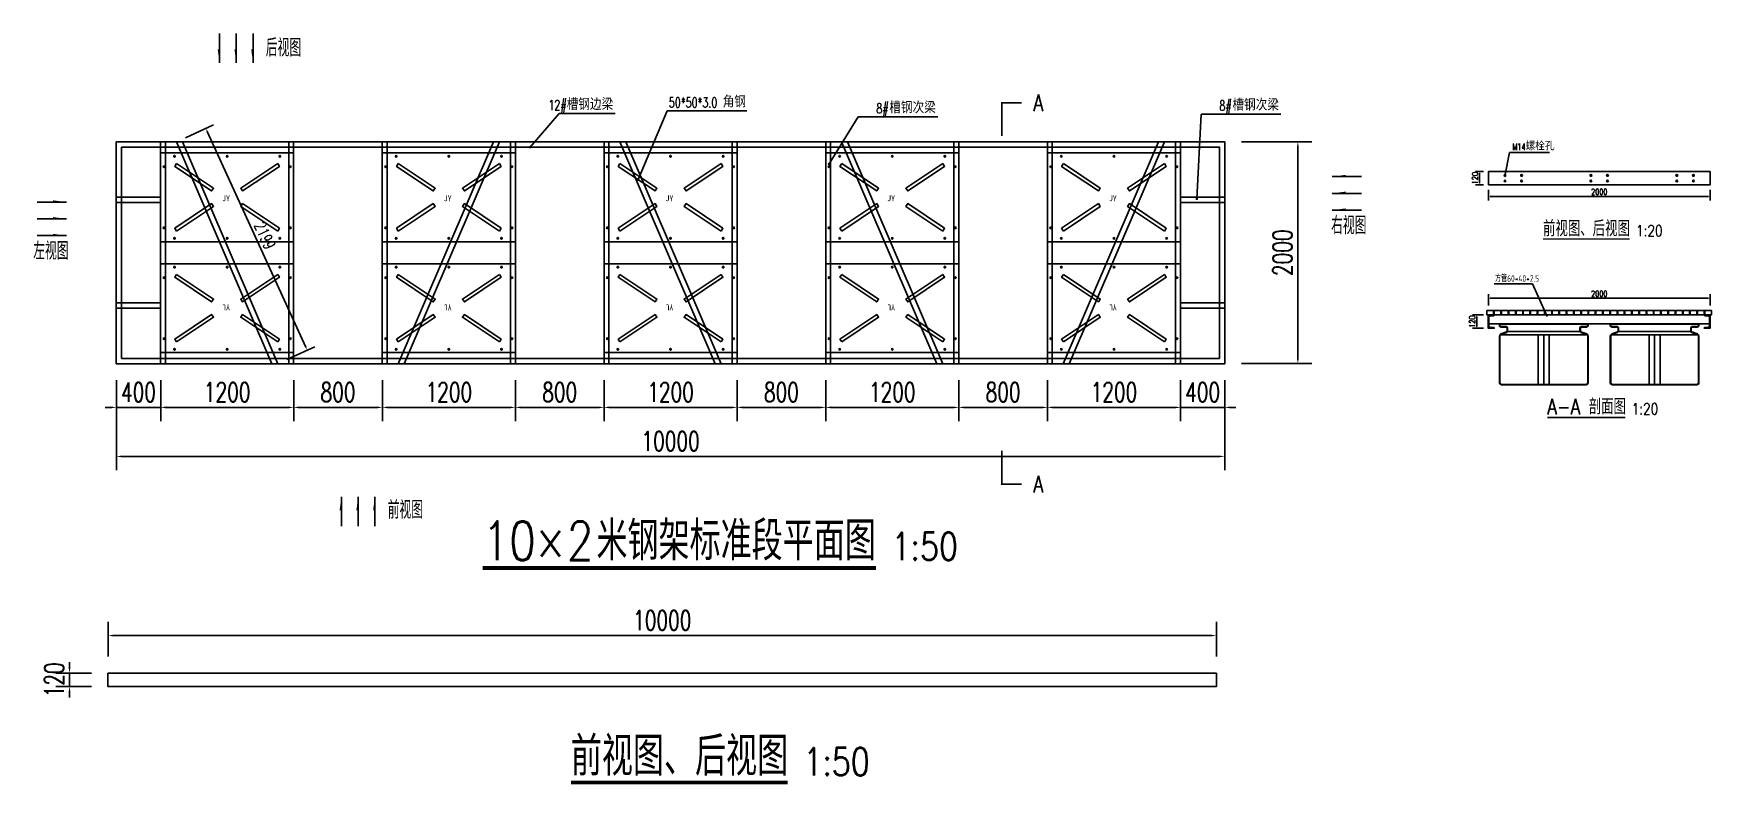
# Model space of a CAD drawing. Header units: millimetres. Extents: x 7263 to 319917, y -161937 to 156976.
# Drawn here: x 78059 to 93196, y -130043 to -123275 of the extents above; entities that cross this region are included whole.
import ezdxf

# ---------------------------------------------------------------- set-up
doc = ezdxf.new("R2010")
doc.units = ezdxf.units.MM
doc.header["$LTSCALE"] = 1000
for name, color, linetype in [('DIM_LEAD', 3, 'Continuous'), ('DIM_SYMB', 3, 'Continuous'), ('PUB_TEXT', 7, 'Continuous'), ('W- bollard系船栓', 4, 'Continuous'), ('W-float bowl浮筒', 253, 'Continuous'), ('W-FLOAT_BOWL浮筒', 253, 'Continuous'), ('W-STEEL_FRAME钢架', 3, 'Continuous'), ('W-STEEL_KEEL钢龙骨', 5, 'Continuous')]:
    doc.layers.add(name, color=color, linetype=linetype)
doc.styles.add('_TCH_DIM', font='SIMPLEX.shx', dxfattribs={"bigfont": 'hztxt.shx'})
doc.styles.get("Standard").update_dxf_attribs({"font": 'simplex.shx', "width": 0.8, "bigfont": 'hztxt.shx'})
doc.styles.add('STANDARD_T3', font='simplex.shx', dxfattribs={"width": 0.7, "bigfont": 'hztxt.shx'})
doc.styles.add('tk', font='tssdeng.shx', dxfattribs={"width": 0.7, "bigfont": 'tssdchn.shx'})
doc.styles.add('黑体', font='simhei.ttf', dxfattribs={"width": 0.8})
doc.dimstyles.new('W&&15', dxfattribs={"dimtxt": 52.5, "dimasz": 15, "dimexe": 37.5, "dimexo": 45, "dimgap": 15, "dimtad": 1, "dimdec": 0, "dimzin": 0, "dimdsep": 46, "dimtxsty": 'STANDARD_T3', "dimcen": 0.09, "dimclrd": 1, "dimclre": 1, "dimclrt": 7, "dimazin": 2, "dimtfac": 1, "dimtdec": 0, "dimtix": 1, "dimtmove": 2, "dimatfit": 3, "dimfxl": 0, "dimtolj": 1, "dimtzin": 0, "dimarcsym": 0})
doc.dimstyles.new('W&&30', dxfattribs={"dimtxt": 105, "dimasz": 30, "dimexe": 75, "dimexo": 90, "dimgap": 30, "dimtad": 1, "dimdec": 0, "dimzin": 0, "dimdsep": 46, "dimtxsty": 'STANDARD_T3', "dimcen": 0.09, "dimclrd": 1, "dimclre": 1, "dimclrt": 7, "dimazin": 2, "dimtfac": 1, "dimtdec": 0, "dimtix": 1, "dimtmove": 2, "dimatfit": 3, "dimfxl": 0, "dimtolj": 1, "dimtzin": 0, "dimarcsym": 0})
doc.dimstyles.new('W&&50', dxfattribs={"dimtxt": 175, "dimasz": 50, "dimexe": 125, "dimexo": 150, "dimgap": 50, "dimtad": 1, "dimdec": 0, "dimzin": 0, "dimdsep": 46, "dimtxsty": 'STANDARD_T3', "dimcen": 0.09, "dimclrd": 1, "dimclre": 1, "dimclrt": 7, "dimazin": 2, "dimtfac": 1, "dimtdec": 0, "dimtix": 1, "dimtmove": 2, "dimatfit": 3, "dimfxl": 0, "dimtolj": 1, "dimtzin": 0, "dimarcsym": 0})

# ---------------------------------------------------------------- blocks, each defined once
blk = doc.blocks.new('*D209')
at = {"layer": 'Defpoints', "color": 0, "transparency": 16777216}
for p in [(78806, -126250), (79206, -126250), (79206, -126644)]:
    blk.add_point(p, dxfattribs=at)
at = {"layer": 'W-STEEL_FRAME钢架', "color": 1, "lineweight": -2, "transparency": 16777216}
for p, q in [((78806, -126400), (78806, -126769)), ((79206, -126400), (79206, -126769)), ((78756, -126644), (78706, -126644)), ((78806, -126644), (79206, -126644)), ((79256, -126644), (79306, -126644))]:
    blk.add_line(p, q, dxfattribs=at)
at = {"layer": 'W-STEEL_FRAME钢架', "color": 1, "transparency": 16777216}
for points in [[(78756, -126636), (78756, -126653), (78806, -126644)], [(79256, -126636), (79256, -126653), (79206, -126644)]]:
    blk.add_solid(points, dxfattribs=at)
at = {"layer": 'W-STEEL_FRAME钢架', "color": 7, "transparency": 16777216, "insert": (79006, -126507), "char_height": 175, "attachment_point": 5, "style": 'STANDARD_T3'}
blk.add_mtext('\\A1;400', dxfattribs=at)
blk = doc.blocks.new('*D210')
at = {"layer": 'Defpoints', "color": 0, "transparency": 16777216}
for p in [(79206, -126250), (80406, -126250), (80406, -126644)]:
    blk.add_point(p, dxfattribs=at)
at = {"layer": 'W-STEEL_FRAME钢架', "color": 1, "lineweight": -2, "transparency": 16777216}
for p, q in [((79206, -126400), (79206, -126769)), ((80406, -126400), (80406, -126769)), ((79256, -126644), (80356, -126644))]:
    blk.add_line(p, q, dxfattribs=at)
at = {"layer": 'W-STEEL_FRAME钢架', "color": 1, "transparency": 16777216}
for points in [[(79256, -126636), (79256, -126653), (79206, -126644)], [(80356, -126636), (80356, -126653), (80406, -126644)]]:
    blk.add_solid(points, dxfattribs=at)
at = {"layer": 'W-STEEL_FRAME钢架', "color": 7, "transparency": 16777216, "insert": (79806, -126507), "char_height": 175, "attachment_point": 5, "style": 'STANDARD_T3'}
blk.add_mtext('\\A1;1200', dxfattribs=at)
blk = doc.blocks.new('*D211')
at = {"layer": 'Defpoints', "color": 0, "transparency": 16777216}
for p in [(80406, -126250), (81206, -126250), (81206, -126644)]:
    blk.add_point(p, dxfattribs=at)
at = {"layer": 'W-STEEL_FRAME钢架', "color": 1, "lineweight": -2, "transparency": 16777216}
for p, q in [((80406, -126400), (80406, -126769)), ((81206, -126400), (81206, -126769)), ((80456, -126644), (81156, -126644))]:
    blk.add_line(p, q, dxfattribs=at)
at = {"layer": 'W-STEEL_FRAME钢架', "color": 1, "transparency": 16777216}
for points in [[(80456, -126636), (80456, -126653), (80406, -126644)], [(81156, -126636), (81156, -126653), (81206, -126644)]]:
    blk.add_solid(points, dxfattribs=at)
at = {"layer": 'W-STEEL_FRAME钢架', "color": 7, "transparency": 16777216, "insert": (80806, -126507), "char_height": 175, "attachment_point": 5, "style": 'STANDARD_T3'}
blk.add_mtext('\\A1;800', dxfattribs=at)
blk = doc.blocks.new('*D212')
at = {"layer": 'Defpoints', "color": 0, "transparency": 16777216}
for p in [(81206, -126250), (82406, -126250), (82406, -126644)]:
    blk.add_point(p, dxfattribs=at)
at = {"layer": 'W-STEEL_FRAME钢架', "color": 1, "lineweight": -2, "transparency": 16777216}
for p, q in [((81206, -126400), (81206, -126769)), ((82406, -126400), (82406, -126769)), ((81256, -126644), (82356, -126644))]:
    blk.add_line(p, q, dxfattribs=at)
at = {"layer": 'W-STEEL_FRAME钢架', "color": 1, "transparency": 16777216}
for points in [[(81256, -126636), (81256, -126653), (81206, -126644)], [(82356, -126636), (82356, -126653), (82406, -126644)]]:
    blk.add_solid(points, dxfattribs=at)
at = {"layer": 'W-STEEL_FRAME钢架', "color": 7, "transparency": 16777216, "insert": (81806, -126507), "char_height": 175, "attachment_point": 5, "style": 'STANDARD_T3'}
blk.add_mtext('\\A1;1200', dxfattribs=at)
blk = doc.blocks.new('*D213')
at = {"layer": 'Defpoints', "color": 0, "transparency": 16777216}
for p in [(82406, -126250), (83206, -126250), (83206, -126644)]:
    blk.add_point(p, dxfattribs=at)
at = {"layer": 'W-STEEL_FRAME钢架', "color": 1, "lineweight": -2, "transparency": 16777216}
for p, q in [((82406, -126400), (82406, -126769)), ((83206, -126400), (83206, -126769)), ((82456, -126644), (83156, -126644))]:
    blk.add_line(p, q, dxfattribs=at)
at = {"layer": 'W-STEEL_FRAME钢架', "color": 1, "transparency": 16777216}
for points in [[(82456, -126636), (82456, -126653), (82406, -126644)], [(83156, -126636), (83156, -126653), (83206, -126644)]]:
    blk.add_solid(points, dxfattribs=at)
at = {"layer": 'W-STEEL_FRAME钢架', "color": 7, "transparency": 16777216, "insert": (82806, -126507), "char_height": 175, "attachment_point": 5, "style": 'STANDARD_T3'}
blk.add_mtext('\\A1;800', dxfattribs=at)
blk = doc.blocks.new('*D214')
at = {"layer": 'Defpoints', "color": 0, "transparency": 16777216}
for p in [(83206, -126250), (84406, -126250), (84406, -126644)]:
    blk.add_point(p, dxfattribs=at)
at = {"layer": 'W-STEEL_FRAME钢架', "color": 1, "lineweight": -2, "transparency": 16777216}
for p, q in [((83206, -126400), (83206, -126769)), ((84406, -126400), (84406, -126769)), ((83256, -126644), (84356, -126644))]:
    blk.add_line(p, q, dxfattribs=at)
at = {"layer": 'W-STEEL_FRAME钢架', "color": 1, "transparency": 16777216}
for points in [[(83256, -126636), (83256, -126653), (83206, -126644)], [(84356, -126636), (84356, -126653), (84406, -126644)]]:
    blk.add_solid(points, dxfattribs=at)
at = {"layer": 'W-STEEL_FRAME钢架', "color": 7, "transparency": 16777216, "insert": (83806, -126507), "char_height": 175, "attachment_point": 5, "style": 'STANDARD_T3'}
blk.add_mtext('\\A1;1200', dxfattribs=at)
blk = doc.blocks.new('*D215')
at = {"layer": 'Defpoints', "color": 0, "transparency": 16777216}
for p in [(84406, -126250), (85206, -126250), (85206, -126644)]:
    blk.add_point(p, dxfattribs=at)
at = {"layer": 'W-STEEL_FRAME钢架', "color": 1, "lineweight": -2, "transparency": 16777216}
for p, q in [((84406, -126400), (84406, -126769)), ((85206, -126400), (85206, -126769)), ((84456, -126644), (85156, -126644))]:
    blk.add_line(p, q, dxfattribs=at)
at = {"layer": 'W-STEEL_FRAME钢架', "color": 1, "transparency": 16777216}
for points in [[(84456, -126636), (84456, -126653), (84406, -126644)], [(85156, -126636), (85156, -126653), (85206, -126644)]]:
    blk.add_solid(points, dxfattribs=at)
at = {"layer": 'W-STEEL_FRAME钢架', "color": 7, "transparency": 16777216, "insert": (84806, -126507), "char_height": 175, "attachment_point": 5, "style": 'STANDARD_T3'}
blk.add_mtext('\\A1;800', dxfattribs=at)
blk = doc.blocks.new('*D216')
at = {"layer": 'Defpoints', "color": 0, "transparency": 16777216}
for p in [(85206, -126250), (86406, -126250), (86406, -126644)]:
    blk.add_point(p, dxfattribs=at)
at = {"layer": 'W-STEEL_FRAME钢架', "color": 1, "lineweight": -2, "transparency": 16777216}
for p, q in [((85206, -126400), (85206, -126769)), ((86406, -126400), (86406, -126769)), ((85256, -126644), (86356, -126644))]:
    blk.add_line(p, q, dxfattribs=at)
at = {"layer": 'W-STEEL_FRAME钢架', "color": 1, "transparency": 16777216}
for points in [[(85256, -126636), (85256, -126653), (85206, -126644)], [(86356, -126636), (86356, -126653), (86406, -126644)]]:
    blk.add_solid(points, dxfattribs=at)
at = {"layer": 'W-STEEL_FRAME钢架', "color": 7, "transparency": 16777216, "insert": (85806, -126507), "char_height": 175, "attachment_point": 5, "style": 'STANDARD_T3'}
blk.add_mtext('\\A1;1200', dxfattribs=at)
blk = doc.blocks.new('*D217')
at = {"layer": 'Defpoints', "color": 0, "transparency": 16777216}
for p in [(86406, -126250), (87206, -126250), (87206, -126644)]:
    blk.add_point(p, dxfattribs=at)
at = {"layer": 'W-STEEL_FRAME钢架', "color": 1, "lineweight": -2, "transparency": 16777216}
for p, q in [((86406, -126400), (86406, -126769)), ((87206, -126400), (87206, -126769)), ((86456, -126644), (87156, -126644))]:
    blk.add_line(p, q, dxfattribs=at)
at = {"layer": 'W-STEEL_FRAME钢架', "color": 1, "transparency": 16777216}
for points in [[(86456, -126636), (86456, -126653), (86406, -126644)], [(87156, -126636), (87156, -126653), (87206, -126644)]]:
    blk.add_solid(points, dxfattribs=at)
at = {"layer": 'W-STEEL_FRAME钢架', "color": 7, "transparency": 16777216, "insert": (86806, -126507), "char_height": 175, "attachment_point": 5, "style": 'STANDARD_T3'}
blk.add_mtext('\\A1;800', dxfattribs=at)
blk = doc.blocks.new('*D218')
at = {"layer": 'Defpoints', "color": 0, "transparency": 16777216}
for p in [(87206, -126250), (88406, -126250), (88406, -126644)]:
    blk.add_point(p, dxfattribs=at)
at = {"layer": 'W-STEEL_FRAME钢架', "color": 1, "lineweight": -2, "transparency": 16777216}
for p, q in [((87206, -126400), (87206, -126769)), ((88406, -126400), (88406, -126769)), ((87256, -126644), (88356, -126644))]:
    blk.add_line(p, q, dxfattribs=at)
at = {"layer": 'W-STEEL_FRAME钢架', "color": 1, "transparency": 16777216}
for points in [[(87256, -126636), (87256, -126653), (87206, -126644)], [(88356, -126636), (88356, -126653), (88406, -126644)]]:
    blk.add_solid(points, dxfattribs=at)
at = {"layer": 'W-STEEL_FRAME钢架', "color": 7, "transparency": 16777216, "insert": (87806, -126507), "char_height": 175, "attachment_point": 5, "style": 'STANDARD_T3'}
blk.add_mtext('\\A1;1200', dxfattribs=at)
blk = doc.blocks.new('*D219')
at = {"layer": 'Defpoints', "color": 0, "transparency": 16777216}
for p in [(88406, -126250), (88806, -126250), (88806, -126644)]:
    blk.add_point(p, dxfattribs=at)
at = {"layer": 'W-STEEL_FRAME钢架', "color": 1, "lineweight": -2, "transparency": 16777216}
for p, q in [((88406, -126400), (88406, -126769)), ((88806, -126400), (88806, -126769)), ((88356, -126644), (88306, -126644)), ((88406, -126644), (88806, -126644)), ((88856, -126644), (88906, -126644))]:
    blk.add_line(p, q, dxfattribs=at)
at = {"layer": 'W-STEEL_FRAME钢架', "color": 1, "transparency": 16777216}
for points in [[(88356, -126636), (88356, -126653), (88406, -126644)], [(88856, -126636), (88856, -126653), (88806, -126644)]]:
    blk.add_solid(points, dxfattribs=at)
at = {"layer": 'W-STEEL_FRAME钢架', "color": 7, "transparency": 16777216, "insert": (88606, -126507), "char_height": 175, "attachment_point": 5, "style": 'STANDARD_T3'}
blk.add_mtext('\\A1;400', dxfattribs=at)
blk = doc.blocks.new('$matou$00000186')
for points in [[(-600, 400), (600, 400), (600, -400), (-600, -400)], [(-456, 304), (-472, 279), (-140, 57), (-123, 82)], [(456, 304), (472, 279), (140, 57), (123, 82)], [(-456, -304), (-472, -279), (-140, -57), (-123, -82)], [(456, -304), (472, -279), (140, -57), (123, -82)]]:
    blk.add_lwpolyline(points, close=True)
for centre in [(-475, 370), (0, 370), (475, 370), (-570, 275), (570, 275), (-570, -275), (570, -275), (-475, -370), (0, -370), (475, -370)]:
    blk.add_circle(centre, 7)
at = {"layer": 'PUB_TEXT', "style": '黑体', "width": 0.8}
blk.add_text('JY', height=52.6, dxfattribs=at).set_placement((-44, -35))
blk = doc.blocks.new('*U606')
at = {"layer": 'W-FLOAT_BOWL浮筒'}
blk.add_blockref('$matou$00000186', (0, 500), dxfattribs=at)
at = {"layer": 'W-FLOAT_BOWL浮筒', "yscale": -1}
blk.add_blockref('$matou$00000186', (0, -500), dxfattribs=at)
blk = doc.blocks.new('*U607')
at = {"color": 0, "linetype": 'ByBlock', "lineweight": -2, "transparency": 16777216}
for p in [(0, 0), (2000, 0), (4000, 0), (6000, 0), (8000, 0)]:
    blk.add_blockref('*U606', p, dxfattribs=at)
blk = doc.blocks.new('BZD')
at = {"layer": 'W-float bowl浮筒'}
blk.add_lwpolyline([(0, 2000), (10000, 2000), (10000, 0), (0, 0)], close=True, dxfattribs=at)
at = {"layer": 'W-STEEL_FRAME钢架'}
for points in [[(0, 2000), (10000, 2000), (10000, 0), (0, 0)], [(48, 1952), (9952, 1952), (9952, 48), (48, 48)]]:
    blk.add_lwpolyline(points, close=True, dxfattribs=at)
at = {"layer": 'W-STEEL_FRAME钢架', "color": 1}
for points in [[(400, 2000), (443, 2000), (443, 0), (400, 0)], [(1600, 2000), (1557, 2000), (1557, 0), (1600, 0)], [(2400, 2000), (2443, 2000), (2443, 0), (2400, 0)], [(3600, 2000), (3557, 2000), (3557, 0), (3600, 0)], [(4400, 2000), (4443, 2000), (4443, 0), (4400, 0)], [(5600, 2000), (5557, 2000), (5557, 0), (5600, 0)], [(6400, 2000), (6443, 2000), (6443, 0), (6400, 0)], [(7600, 2000), (7557, 2000), (7557, 0), (7600, 0)], [(8400, 2000), (8443, 2000), (8443, 0), (8400, 0)], [(9600, 2000), (9557, 2000), (9557, 0), (9600, 0)]]:
    blk.add_lwpolyline(points, close=True, dxfattribs=at)
at = {"layer": 'W-STEEL_FRAME钢架', "color": 6}
for points in [[(597, 2000), (1457, 0), (1403, 0), (543, 2000)], [(3403, 2000), (2543, 0), (2597, 0), (3457, 2000)], [(4597, 2000), (5457, 0), (5403, 0), (4543, 2000)], [(6597, 2000), (7457, 0), (7403, 0), (6543, 2000)], [(9403, 2000), (8543, 0), (8597, 0), (9457, 2000)]]:
    blk.add_lwpolyline(points, close=True, dxfattribs=at)
at = {"layer": 'W-STEEL_FRAME钢架', "color": 1}
for points in [[(0, 1500), (400, 1500)], [(0, 1452), (400, 1452)], [(10000, 1500), (9600, 1500)], [(10000, 1452), (9600, 1452)], [(0, 548), (400, 548)], [(0, 500), (400, 500)], [(10000, 548), (9600, 548)], [(10000, 500), (9600, 500)]]:
    blk.add_lwpolyline(points, dxfattribs=at)
blk.add_blockref('*U607', (1000, 1000))
blk = doc.blocks.new('*D667')
at = {"layer": 'Defpoints', "color": 0, "transparency": 16777216}
for p in [(88806, -124250), (88806, -126250), (89465, -126250)]:
    blk.add_point(p, dxfattribs=at)
at = {"layer": 'W-STEEL_FRAME钢架', "color": 1, "lineweight": -2, "transparency": 16777216}
for p, q in [((88956, -124250), (89590, -124250)), ((89465, -124300), (89465, -126200)), ((88956, -126250), (89590, -126250))]:
    blk.add_line(p, q, dxfattribs=at)
at = {"layer": 'W-STEEL_FRAME钢架', "color": 1, "transparency": 16777216}
for points in [[(89456, -124300), (89473, -124300), (89465, -124250)], [(89456, -126200), (89473, -126200), (89465, -126250)]]:
    blk.add_solid(points, dxfattribs=at)
at = {"layer": 'W-STEEL_FRAME钢架', "color": 7, "transparency": 16777216, "insert": (89327, -125250), "char_height": 175, "attachment_point": 5, "rotation": 90, "style": 'STANDARD_T3'}
blk.add_mtext('\\A1;2000', dxfattribs=at)
blk = doc.blocks.new('*D243')
at = {"layer": 'Defpoints', "color": 0, "transparency": 16777216}
for p in [(78806, -126250), (88806, -126250), (88806, -127086)]:
    blk.add_point(p, dxfattribs=at)
at = {"layer": 'W-STEEL_FRAME钢架', "color": 1, "lineweight": -2, "transparency": 16777216}
for p, q in [((78806, -126400), (78806, -127211)), ((88806, -126400), (88806, -127211)), ((78856, -127086), (88756, -127086))]:
    blk.add_line(p, q, dxfattribs=at)
at = {"layer": 'W-STEEL_FRAME钢架', "color": 1, "transparency": 16777216}
for points in [[(78856, -127078), (78856, -127094), (78806, -127086)], [(88756, -127078), (88756, -127094), (88806, -127086)]]:
    blk.add_solid(points, dxfattribs=at)
at = {"layer": 'W-STEEL_FRAME钢架', "color": 7, "transparency": 16777216, "insert": (83806, -126949), "char_height": 175, "attachment_point": 5, "style": 'STANDARD_T3'}
blk.add_mtext('\\A1;10000', dxfattribs=at)
blk = doc.blocks.new('*D591')
at = {"color": 7, "lineweight": -2, "transparency": 16777216}
for p, q in [((91184, -125726), (91184, -125623)), ((93184, -125726), (93184, -125623)), ((91199, -125661), (93169, -125661))]:
    blk.add_line(p, q, dxfattribs=at)
at = {"color": 7, "transparency": 16777216}
for points in [[(91199, -125658), (91199, -125663), (91184, -125661)], [(93169, -125658), (93169, -125663), (93184, -125661)]]:
    blk.add_solid(points, dxfattribs=at)
at = {"layer": 'Defpoints', "color": 0, "transparency": 16777216}
for p in [(91184, -125771), (93184, -125661), (93184, -125771)]:
    blk.add_point(p, dxfattribs=at)
at = {"color": 7, "transparency": 16777216, "insert": (92184, -125620), "char_height": 52.5, "attachment_point": 5, "style": 'STANDARD_T3'}
blk.add_mtext('\\A1;2000', dxfattribs=at)
blk = doc.blocks.new('*D592')
at = {"color": 7, "lineweight": -2, "transparency": 16777216}
for p, q in [((91184, -124683), (91184, -124780)), ((93184, -124683), (93184, -124780)), ((91199, -124743), (93169, -124743))]:
    blk.add_line(p, q, dxfattribs=at)
at = {"color": 7, "transparency": 16777216}
for points in [[(91199, -124740), (91199, -124745), (91184, -124743)], [(93169, -124740), (93169, -124745), (93184, -124743)]]:
    blk.add_solid(points, dxfattribs=at)
at = {"layer": 'Defpoints', "color": 0, "transparency": 16777216}
for p in [(91184, -124638), (93184, -124638), (93184, -124743)]:
    blk.add_point(p, dxfattribs=at)
at = {"color": 7, "transparency": 16777216, "insert": (92184, -124701), "char_height": 52.5, "attachment_point": 5, "style": 'STANDARD_T3'}
blk.add_mtext('\\A1;2000', dxfattribs=at)
blk = doc.blocks.new('*D593')
at = {"color": 7, "lineweight": -2, "transparency": 16777216}
for p, q in [((91139, -124518), (91067, -124518)), ((91104, -124623), (91104, -124533)), ((91139, -124638), (91067, -124638))]:
    blk.add_line(p, q, dxfattribs=at)
at = {"color": 7, "transparency": 16777216}
for points in [[(91102, -124533), (91107, -124533), (91104, -124518)], [(91102, -124623), (91107, -124623), (91104, -124638)]]:
    blk.add_solid(points, dxfattribs=at)
at = {"layer": 'Defpoints', "color": 0, "transparency": 16777216}
for p in [(91104, -124518), (91184, -124518), (91184, -124638)]:
    blk.add_point(p, dxfattribs=at)
at = {"color": 7, "transparency": 16777216, "insert": (91063, -124578), "char_height": 52.5, "attachment_point": 5, "rotation": 90, "style": 'STANDARD_T3'}
blk.add_mtext('\\A1;120', dxfattribs=at)
blk = doc.blocks.new('*D590')
at = {"layer": 'Defpoints', "color": 0, "transparency": 16777216}
for p in [(91079, -125811), (91184, -125811), (91184, -125931)]:
    blk.add_point(p, dxfattribs=at)
at = {"layer": 'W- bollard系船栓', "color": 7, "lineweight": -2, "transparency": 16777216}
for p, q in [((91139, -125811), (91041, -125811)), ((91139, -125931), (91041, -125931)), ((91079, -125916), (91079, -125826))]:
    blk.add_line(p, q, dxfattribs=at)
at = {"layer": 'W- bollard系船栓', "color": 7, "transparency": 16777216}
for points in [[(91076, -125826), (91081, -125826), (91079, -125811)], [(91076, -125916), (91081, -125916), (91079, -125931)]]:
    blk.add_solid(points, dxfattribs=at)
at = {"layer": 'W- bollard系船栓', "color": 7, "transparency": 16777216, "insert": (91038, -125871), "char_height": 52.5, "attachment_point": 5, "rotation": 90, "style": 'STANDARD_T3'}
blk.add_mtext('\\A1;120', dxfattribs=at)
blk = doc.blocks.new('*D587')
at = {"layer": 'Defpoints', "color": 0, "transparency": 16777216}
for p in [(78384, -129040), (78731, -129040), (78731, -129160)]:
    blk.add_point(p, dxfattribs=at)
at = {"layer": 'W-STEEL_FRAME钢架', "color": 1, "lineweight": -2, "transparency": 16777216}
for p, q in [((78384, -128990), (78384, -128940)), ((78581, -129040), (78259, -129040)), ((78384, -129160), (78384, -129040)), ((78581, -129160), (78259, -129160)), ((78384, -129210), (78384, -129260))]:
    blk.add_line(p, q, dxfattribs=at)
at = {"layer": 'W-STEEL_FRAME钢架', "color": 1, "transparency": 16777216}
for points in [[(78375, -128990), (78392, -128990), (78384, -129040)], [(78375, -129210), (78392, -129210), (78384, -129160)]]:
    blk.add_solid(points, dxfattribs=at)
at = {"layer": 'W-STEEL_FRAME钢架', "color": 7, "transparency": 16777216, "insert": (78246, -129100), "char_height": 175, "attachment_point": 5, "rotation": 90, "style": 'STANDARD_T3'}
blk.add_mtext('\\A1;120', dxfattribs=at)
blk = doc.blocks.new('*D588')
at = {"layer": 'Defpoints', "color": 0, "transparency": 16777216}
for p in [(88731, -128701), (78731, -129040), (88731, -129040)]:
    blk.add_point(p, dxfattribs=at)
at = {"layer": 'W-STEEL_FRAME钢架', "color": 1, "lineweight": -2, "transparency": 16777216}
for p, q in [((78731, -128890), (78731, -128576)), ((88731, -128890), (88731, -128576)), ((78781, -128701), (88681, -128701))]:
    blk.add_line(p, q, dxfattribs=at)
at = {"layer": 'W-STEEL_FRAME钢架', "color": 1, "transparency": 16777216}
for points in [[(78781, -128693), (78781, -128709), (78731, -128701)], [(88681, -128693), (88681, -128709), (88731, -128701)]]:
    blk.add_solid(points, dxfattribs=at)
at = {"layer": 'W-STEEL_FRAME钢架', "color": 7, "transparency": 16777216, "insert": (83731, -128564), "char_height": 175, "attachment_point": 5, "style": 'STANDARD_T3'}
blk.add_mtext('\\A1;10000', dxfattribs=at)
blk = doc.blocks.new('*U594')
at = {"layer": 'W-STEEL_KEEL钢龙骨'}
blk.add_lwpolyline([(-30, 20), (30, 20), (30, -20), (-30, -20)], close=True, dxfattribs=at)
blk = doc.blocks.new('*U595')
at = {"layer": 'W-STEEL_KEEL钢龙骨', "color": 0, "linetype": 'ByBlock', "lineweight": -2, "transparency": 16777216}
for p in [(0, 0), (65.5, 0), (131, 0), (196.5, 0), (262, 0), (327.5, 0), (393, 0), (458.5, 0), (524, 0), (589.5, 0), (655, 0), (720.5, 0), (786, 0), (851.5, 0), (917, 0), (982.5, 0), (1048, 0), (1113.5, 0), (1179, 0), (1244.5, 0), (1310, 0), (1375.5, 0), (1441, 0), (1506.5, 0), (1572, 0), (1637.5, 0), (1703, 0), (1768.5, 0), (1834, 0), (1899.5, 0), (1965, 0)]:
    blk.add_blockref('*U594', p, dxfattribs=at)
blk = doc.blocks.new('*D666')
at = {"layer": 'Defpoints', "color": 0, "transparency": 16777216}
for p in [(79349, -124250), (80528, -126129), (80263, -126250)]:
    blk.add_point(p, dxfattribs=at)
at = {"layer": 'W-FLOAT_BOWL浮筒', "color": 1, "lineweight": -2, "transparency": 16777216}
for p, q in [((79430, -124213), (79682, -124098)), ((79626, -124157), (80515, -126102)), ((80344, -126213), (80596, -126098))]:
    blk.add_line(p, q, dxfattribs=at)
at = {"layer": 'W-FLOAT_BOWL浮筒', "color": 1, "transparency": 16777216}
for points in [[(79631, -124154), (79622, -124159), (79614, -124129)], [(80520, -126100), (80511, -126104), (80528, -126129)]]:
    blk.add_solid(points, dxfattribs=at)
at = {"layer": 'W-FLOAT_BOWL浮筒', "color": 7, "transparency": 16777216, "insert": (80146, -125095), "char_height": 105, "attachment_point": 5, "rotation": 294.5604, "style": 'STANDARD_T3'}
blk.add_mtext('\\A1;2199', dxfattribs=at)
blk = doc.blocks.new('C12')
blk.add_lwpolyline([(14, 110, 0.385314), (6, 101), (6, 19, 0.385314), (14, 10), (49, 7, -0.385314), (53, 2), (53, 0), (0, 0), (0, 120), (53, 120), (53, 118, -0.385314), (49, 113)], format="xyb", close=True)
blk = doc.blocks.new('$槽钢$00000014')
blk.add_blockref('C12', (-27, -60, 0))
blk = doc.blocks.new('$matou$00000066')
for p, q in [((400, 275), (-400, 275)), ((-400, 275), (-400, 260)), ((-400, 164), (-400, -256)), ((-396, 165), (-396, -256)), ((391, 176), (-391, 176)), ((-387, 183), (-335, 201)), ((-386, 271), (386, 271)), ((-338, 249), (-386, 249)), ((-386, 179), (-334, 197)), ((-338, 245), (-385, 245)), ((-330, 237), (-330, 208)), ((-326, 237), (-326, 208)), ((-326, 205), (326, 205)), ((-50, 176), (-50, -271)), ((0, 176), (0, -271)), ((0, 176), (0, -271)), ((50, 176), (50, -271)), ((326, 237), (326, 208)), ((330, 237), (330, 208)), ((386, 179), (334, 197)), ((387, 183), (335, 201)), ((338, 249), (386, 249)), ((338, 245), (385, 245)), ((396, 165), (396, -256)), ((400, 275), (400, 260)), ((400, 164), (400, -256)), ((0, -271), (-381, -271)), ((0, -275), (-381, -275)), ((0, -271), (381, -271)), ((0, -275), (381, -275))]:
    blk.add_line(p, q)
for centre, radius, start, end in [((-385, 260), 15, 180, 270), ((-380, 164), 20, 109.1798, 180), ((-386, 260), 11, 90, 270), ((-381, 165), 15, 109.1798, 180), ((-338, 237), 12, 0, 90), ((-338, 237), 8, 0, 90), ((-338, 208), 8, 289.1798, 0), ((-338, 208), 12, 289.1798, 0), ((338, 237), 12, 90, 180), ((338, 208), 12, 180, 250.8202), ((338, 237), 8, 90, 180), ((338, 208), 8, 180, 250.8202), ((385, 260), 15, 270, 0), ((386, 260), 11, 270, 90), ((381, 165), 15, 0, 70.8202), ((380, 164), 20, 0, 70.8202), ((-381, -256), 19, 180, 270), ((-381, -256), 15, 180, 270), ((381, -256), 19, 270, 0), ((381, -256), 15, 270, 0)]:
    blk.add_arc(centre, radius, start, end)

msp = doc.modelspace()

# ---------------------------------------------------------------- hatches: boundary and pattern name
at = {"layer": 'DIM_SYMB'}
for points in [[(79736.7, -123537.8), (79736.7, -123417.8), (79720.7, -123417.8)], [(79887.9, -123537.8), (79887.9, -123417.8), (79871.9, -123417.8)], [(80039.1, -123537.8), (80039.1, -123417.8), (80023.1, -123417.8)], [(89775.5, -124564.3), (89895.5, -124564.3), (89895.5, -124548.3)], [(89775.5, -124715.5), (89895.5, -124715.5), (89895.5, -124699.5)], [(78355, -124793.8), (78235, -124793.8), (78235, -124777.8)], [(89775.5, -124866.6), (89895.5, -124866.6), (89895.5, -124850.6)], [(78355, -124945), (78235, -124945), (78235, -124929)], [(78355, -125096.2), (78235, -125096.2), (78235, -125080.2)], [(80836.4, -127451.3), (80836.4, -127571.3), (80820.4, -127571.3)], [(80987.6, -127451.3), (80987.6, -127571.3), (80971.6, -127571.3)], [(81138.7, -127451.3), (81138.7, -127571.3), (81122.7, -127571.3)]]:
    msp.add_hatch(color=256, dxfattribs=at).paths.add_polyline_path(points)

# ---------------------------------------------------------------- linework, layer by layer
for points in [[(91183.7, -124638.3), (93183.7, -124638.3), (93183.7, -124518.3), (91183.7, -124518.3)], [(78730.6, -129040.3), (88730.6, -129040.3), (88730.6, -129160.3), (78730.6, -129160.3)]]:
    msp.add_lwpolyline(points, close=True)
at = {"layer": 'DIM_LEAD'}
for p, q in [((82540.6, -124298.4), (82802.4, -123995.2)), ((82802.4, -123995.2), (83305.4, -123995.2)), ((83513.3, -124590), (83775.1, -123972.1)), ((83775.1, -123972.1), (84493, -123972.1)), ((85236.1, -124449.9), (85497.9, -124024.3)), ((85497.9, -124024.3), (86215.8, -124024.3)), ((88553.6, -124764.1), (88593.3, -123999.9)), ((88593.3, -123999.9), (89311.2, -123999.9)), ((91333.7, -124561.3), (91374.8, -124347)), ((91374.8, -124347), (91735.2, -124347)), ((91580.6, -125531.6), (91236.9, -125531.6)), ((91715.2, -125823.6), (91580.6, -125531.6))]:
    msp.add_line(p, q, dxfattribs=at)
for points, const_width in [([(82536.7, -124302.9, 1), (82544.5, -124293.9, 1)], 12), ([(85232.9, -124455.1, 1), (85239.2, -124444.8, 1)], 12), ([(91332.9, -124565.3, 1), (91334.4, -124557.4, 1)], 8), ([(83510.9, -124595.6, 1), (83515.6, -124584.5, 1)], 12), ([(88553.3, -124770.1, 1), (88553.9, -124758.2, 1)], 12)]:
    msp.add_lwpolyline(points, format="xyb", close=True, dxfattribs=dict(at, const_width=const_width))
at = {"layer": 'DIM_SYMB'}
for points in [[(79736.7, -123274.8), (79736.7, -123537.8)], [(79887.9, -123274.8), (79887.9, -123537.8)], [(80039.1, -123274.8), (80039.1, -123537.8)], [(90038.5, -124564.3), (89775.5, -124564.3)], [(90038.5, -124715.5), (89775.5, -124715.5)], [(78091.9, -124793.8), (78355, -124793.8)], [(90038.5, -124866.6), (89775.5, -124866.6)], [(78091.9, -124945), (78355, -124945)], [(78091.9, -125096.2), (78355, -125096.2)], [(80836.4, -127714.4), (80836.4, -127451.3)], [(80987.6, -127714.4), (80987.6, -127451.3)], [(81138.7, -127714.4), (81138.7, -127451.3)]]:
    msp.add_lwpolyline(points, dxfattribs=at)
for points, const_width in [([(86973.8, -123898.6), (86793.8, -123898.6), (86793.8, -124198.6)], 15), ([(91676.5, -125126.8), (92459.4, -125126.8)], 14), ([(91715.6, -126735.2), (92420.3, -126735.2)], 14), ([(86793.8, -127035.8), (86793.8, -127335.8), (86973.8, -127335.8)], 15), ([(82110.8, -128092.5), (85659.1, -128092.5)], 35), ([(82906.3, -130025.2), (84863.5, -130025.2)], 35)]:
    msp.add_lwpolyline(points, dxfattribs=dict(at, const_width=const_width))
at = {"layer": 'W-STEEL_FRAME钢架', "elevation": 0}
msp.add_lwpolyline([(91183.7, -125890.5), (93183.7, -125890.5), (93183.7, -125810.5), (91183.7, -125810.5)], close=True, dxfattribs=at)
at = {"layer": 'W-STEEL_FRAME钢架'}
for centre in [(91333.7, -124553.3), (91483.7, -124553.3), (92108.7, -124553.3), (92258.7, -124553.3), (92883.7, -124553.3), (93033.7, -124553.3), (91333.7, -124603.3), (91483.7, -124603.3), (92108.7, -124603.3), (92258.7, -124603.3), (92883.7, -124603.3), (93033.7, -124603.3)]:
    msp.add_circle(centre, 8, dxfattribs=at)

# ---------------------------------------------------------------- block references
at = {"layer": 'W-FLOAT_BOWL浮筒'}
msp.add_blockref('$matou$00000066', (91683.7, -126165.5, 0), dxfattribs=at)
at = {"layer": 'W-FLOAT_BOWL浮筒', "yscale": -1, "rotation": 180}
msp.add_blockref('$matou$00000066', (92683.7, -126165.5, 0), dxfattribs=at)
at = {"layer": 'W-STEEL_FRAME钢架'}
for name, p in [('BZD', (78805.6, -126250.4)), ('$槽钢$00000014', (91210.2, -125870.5, 0))]:
    msp.add_blockref(name, p, dxfattribs=at)
at = {"layer": 'W-STEEL_FRAME钢架', "yscale": -1, "rotation": 180}
msp.add_blockref('$槽钢$00000014', (93157.2, -125870.5, 0), dxfattribs=at)
at = {"layer": 'W-STEEL_KEEL钢龙骨'}
msp.add_blockref('*U595', (91201.2, -125790.5), dxfattribs=at)

# ---------------------------------------------------------------- texts
at = {"layer": 'PUB_TEXT', "style": 'tk', "width": 0.7}
for s, height, p in [('后视图', 160, (80154.1, -123481.5)), ('右视图', 160, (89764.7, -125084.1)), ('左视图', 160, (78056.2, -125313.6)), ('方管60*40*2.5', 60, (91244.2, -125512.4)), ('前视图', 160, (81253.8, -127647.6))]:
    msp.add_text(s, height=height, dxfattribs=at).set_placement(p)
at = {"layer": 'PUB_TEXT', "color": 7, "style": '_TCH_DIM', "width": 0.705882}
for s, height, p in [('12#', 89.25, (82703.8, -123963.7)), ('50*50*3.0', 89.25, (83790.3, -123940.6)), ('8#', 89.25, (85662.2, -123992.8)), ('8#', 89.25, (88757.6, -123968.4)), ('M14', 59.5, (91398.6, -124326))]:
    msp.add_text(s, height=height, dxfattribs=at).set_placement(p)
at = {"layer": 'PUB_TEXT', "color": 7, "style": '_TCH_DIM'}
for s, height, p in [('槽钢边梁', 105, (82868.8, -123963.7)), ('角钢', 105, (84276.3, -123940.6)), ('槽钢次梁', 105, (85779.2, -123992.8)), ('槽钢次梁', 105, (88874.6, -123968.4)), ('螺栓孔', 70, (91518.6, -124326))]:
    msp.add_text(s, height=height, dxfattribs=at).set_placement(p)
at = {"layer": 'PUB_TEXT', "color": 7, "width": 0.8}
for s, height, p in [('A', 150, (87078.1, -123973.6)), ('前视图、后视图', 140, (91676.5, -125102.1)), ('1:20', 100, (92515.4, -125102.1)), ('A-A', 140, (91715.6, -126707.2)), ('剖面图', 140, (92088.9, -126707.2)), ('1:20', 100, (92476.3, -126707.2)), ('A', 150, (87078.1, -127410.8)), ('10', 350, (82110.8, -128022.5)), ('×', 350, (82590.8, -128022.5)), ('2', 350, (82870.8, -128022.5)), ('米钢架标准段平面图', 350, (83137.4, -128022.5)), ('1:50', 250, (85799.1, -128022.5)), ('前视图、后视图', 350, (82906.3, -129963.5)), ('1:50', 250, (85003.5, -129963.5))]:
    msp.add_text(s, height=height, dxfattribs=at).set_placement(p)

# ---------------------------------------------------------------- dimensions: what is measured, and where the dimension line sits
dim = msp.add_linear_dim(base=(91104.4, -124518.3), p1=(91183.7, -124638.3), p2=(91183.7, -124518.3), angle=90, dimstyle='W&&15', override={"dimclrd": 7, "dimclre": 7})
dim.commit()
dim.dimension.update_dxf_attribs({"geometry": '*D593', "text_midpoint": (91063.1, -124578.3)})
for base, p1, p2, picture, middle in [((93183.7, -124742.7), (91183.7, -124638.3), (93183.7, -124638.3), '*D592', (92183.7, -124701.4)), ((93183.7, -125660.8), (91183.7, -125770.5), (93183.7, -125770.5), '*D591', (92183.7, -125619.6))]:
    dim = msp.add_linear_dim(base=base, p1=p1, p2=p2, dimstyle='W&&15', override={"dimclrd": 7, "dimclre": 7})
    dim.commit()
    dim.dimension.update_dxf_attribs({"geometry": picture, "text_midpoint": middle})
at = {"layer": 'W- bollard系船栓'}
dim = msp.add_linear_dim(base=(91079, -125810.5), p1=(91183.7, -125930.5), p2=(91183.7, -125810.5), angle=90, dimstyle='W&&15', override={"dimclrd": 7, "dimclre": 7}, dxfattribs=at)
dim.commit()
dim.dimension.update_dxf_attribs({"geometry": '*D590', "text_midpoint": (91037.7, -125870.5)})
at = {"layer": 'W-FLOAT_BOWL浮筒'}
dim = msp.add_aligned_dim(p1=(79348.6, -124250.4), p2=(80262.6, -126250.4), distance=291.4, dimstyle='W&&30', dxfattribs=at)
dim.commit()
dim.dimension.update_dxf_attribs({"geometry": '*D666', "text_midpoint": (80145.7, -125095)})
at = {"layer": 'W-STEEL_FRAME钢架'}
for base, p1, p2, picture, middle in [((89464.5, -126250.4), (88805.6, -124250.4), (88805.6, -126250.4), '*D667', (89327, -125250.4)), ((78383.7, -129040.3), (78730.6, -129160.3), (78730.6, -129040.3), '*D587', (78246.2, -129100.3))]:
    dim = msp.add_linear_dim(base=base, p1=p1, p2=p2, angle=90, dimstyle='W&&50', dxfattribs=at)
    dim.commit()
    dim.dimension.update_dxf_attribs({"geometry": picture, "text_midpoint": middle})
for base, p1, p2, picture, middle in [((79205.6, -126644.2), (78805.6, -126250.4), (79205.6, -126250.4), '*D209', (79005.6, -126506.7)), ((88805.6, -127086.1), (78805.6, -126250.4), (88805.6, -126250.4), '*D243', (83805.6, -126948.6)), ((80405.6, -126644.2), (79205.6, -126250.4), (80405.6, -126250.4), '*D210', (79805.6, -126506.7)), ((81205.6, -126644.2), (80405.6, -126250.4), (81205.6, -126250.4), '*D211', (80805.6, -126506.7)), ((82405.6, -126644.2), (81205.6, -126250.4), (82405.6, -126250.4), '*D212', (81805.6, -126506.7)), ((83205.6, -126644.2), (82405.6, -126250.4), (83205.6, -126250.4), '*D213', (82805.6, -126506.7)), ((84405.6, -126644.2), (83205.6, -126250.4), (84405.6, -126250.4), '*D214', (83805.6, -126506.7)), ((85205.6, -126644.2), (84405.6, -126250.4), (85205.6, -126250.4), '*D215', (84805.6, -126506.7)), ((86405.6, -126644.2), (85205.6, -126250.4), (86405.6, -126250.4), '*D216', (85805.6, -126506.7)), ((87205.6, -126644.2), (86405.6, -126250.4), (87205.6, -126250.4), '*D217', (86805.6, -126506.7)), ((88405.6, -126644.2), (87205.6, -126250.4), (88405.6, -126250.4), '*D218', (87805.6, -126506.7)), ((88805.6, -126644.2), (88405.6, -126250.4), (88805.6, -126250.4), '*D219', (88605.6, -126506.7)), ((88730.6, -128701.1), (78730.6, -129040.3), (88730.6, -129040.3), '*D588', (83730.6, -128563.6))]:
    dim = msp.add_linear_dim(base=base, p1=p1, p2=p2, dimstyle='W&&50', dxfattribs=at)
    dim.commit()
    dim.dimension.update_dxf_attribs({"geometry": picture, "text_midpoint": middle})

doc.saveas('drawing.dxf')
